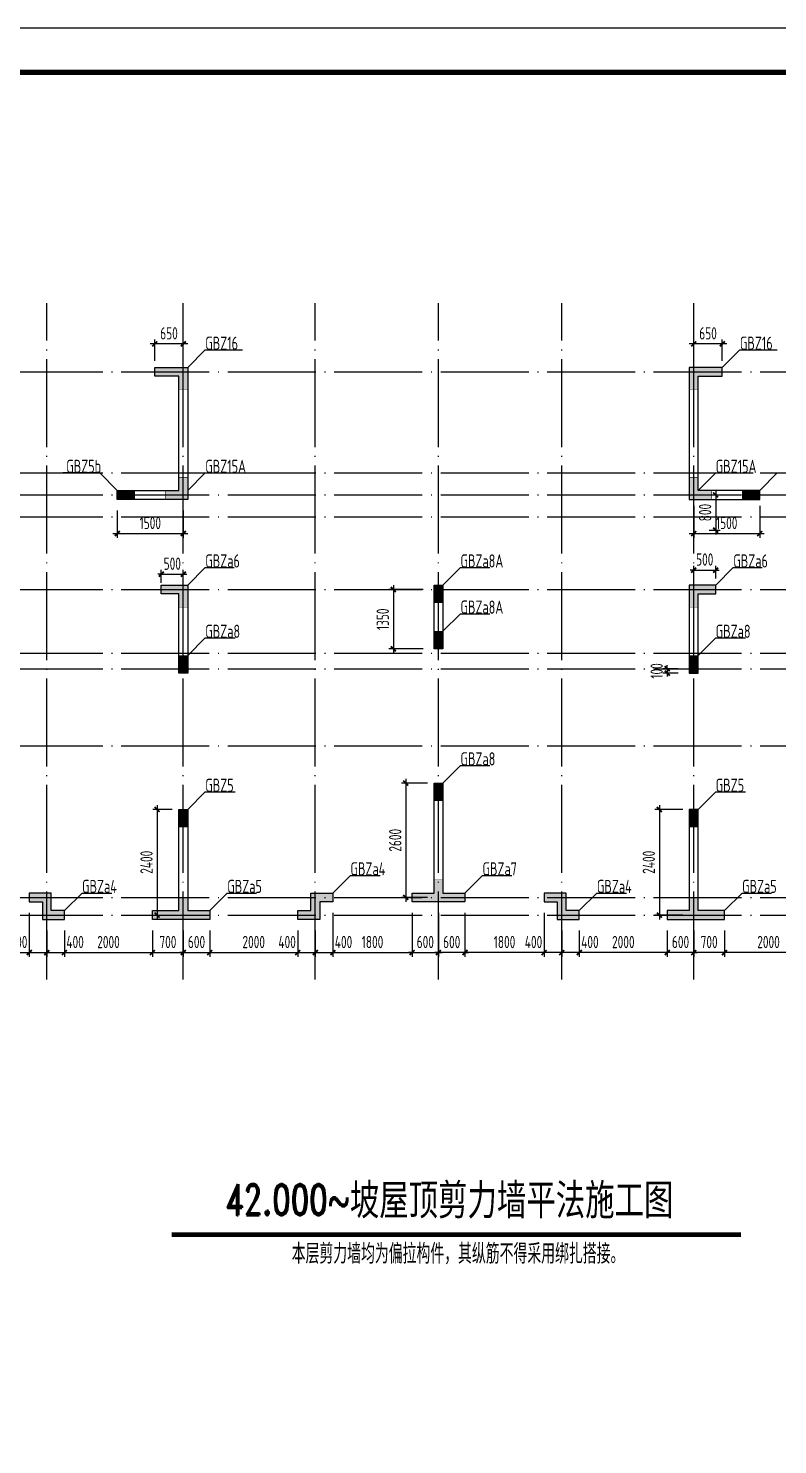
# Model space of a CAD drawing. Extents: x 154268 to 5133249, y -1832900 to 601179.
# Drawn here: x 460481 to 477511, y 504438 to 536638 of the extents above; entities that cross this region are included whole.
import ezdxf
from ezdxf.enums import TextEntityAlignment as Align

# ---------------------------------------------------------------- set-up
doc = ezdxf.new("R2010")
doc.units = 0
doc.header["$LTSCALE"] = 1000
doc.linetypes.add('DOTE', pattern=[2.42, 2, -0.2, 0.02, -0.2])
doc.layers.add('_TSZ_PLOT_MARK', color=1, linetype='Continuous', plot=False)
for name, color, linetype in [('A-ANNO-AXIS', 94, 'Continuous'), ('A-ANNO-DOTE', 15, 'DOTE'), ('A-ANNO-TITLE', 3, 'Continuous'), ('DIM', 3, 'Continuous'), ('HZ', 2, 'Continuous'), ('S-FLOOR-说明', 7, 'Continuous'), ('S-WALL-DE-标注', 7, 'Continuous'), ('S-WALL-砼墙', 60, 'Continuous'), ('WCOL', 7, 'Continuous'), ('WCOL_HATCH', 251, 'Continuous'), ('WCOL_NUM', 7, 'Continuous')]:
    doc.layers.add(name, color=color, linetype=linetype)
doc.styles.add('DD', font='romand__.ttf', dxfattribs={"width": 0.7, "bigfont": 'HZTXT.SHX'})
doc.styles.add('TSSD_Dimension', font='tssdeng.shx', dxfattribs={"width": 0.7, "bigfont": 'Hztxt.shx'})
doc.styles.add('TSSD_Label', font='tssdeng.shx', dxfattribs={"width": 0.7, "bigfont": 'hztxt.shx'})
doc.dimstyles.new('TSSD_100_100$0', dxfattribs={"dimtxt": 280, "dimasz": 80, "dimexe": 100, "dimexo": 250, "dimgap": 100, "dimtad": 1, "dimdec": 0, "dimzin": 0, "dimdsep": 46, "dimtxsty": 'TSSD_Dimension', "dimblk": 'ARCHTICK', "dimcen": 0, "dimdle": 100, "dimclrd": 3, "dimclre": 3, "dimclrt": 7, "dimadec": 0, "dimazin": 0, "dimtfac": 1, "dimtdec": 0, "dimtix": 1, "dimtmove": 2, "dimatfit": 3, "dimldrblk": 'ARCHTICK', "dimfxl": 100, "dimtolj": 1, "dimtzin": 0, "dimarcsym": 0})

# ---------------------------------------------------------------- blocks, each defined once
blk = doc.blocks.new('T4zw1')
at = {"layer": 'A-ANNO-DOTE'}
for p, q in [((1569657, -2354199), (1569657, -2338823)), ((1572757, -2354199), (1572757, -2338823)), ((1575757, -2354199), (1575757, -2338823)), ((1578557, -2354199), (1578557, -2338823)), ((1581357, -2354199), (1581357, -2338823)), ((1584357, -2354199), (1584357, -2338823)), ((1554406, -2340387), (1601542, -2340387)), ((1554406, -2342687), (1596363, -2342687)), ((1554406, -2343187), (1601542, -2343187)), ((1554406, -2343687), (1601542, -2343687)), ((1554406, -2345337), (1601542, -2345337)), ((1554406, -2346787), (1601542, -2346787)), ((1554406, -2347137), (1601542, -2347137)), ((1554406, -2348887), (1601542, -2348887)), ((1554406, -2352337), (1601542, -2352337)), ((1554406, -2352737), (1601542, -2352737))]:
    blk.add_line(p, q, dxfattribs=at)
blk = doc.blocks.new('_ArchTick')
at = {"color": 0, "linetype": 'ByBlock', "const_width": 0.5}
blk.add_lwpolyline([(-0.71, -0.71), (0.71, 0.71)], dxfattribs=at)
blk = doc.blocks.new('*D6773')
at = {"layer": 'Defpoints', "color": 0, "transparency": 16777216}
for p in [(458703, 516779), (460503, 516779), (460503, 515626)]:
    blk.add_point(p, dxfattribs=at)
at = {"layer": 'DIM', "color": 3, "lineweight": -2, "transparency": 16777216}
for p, q in [((458703, 516529), (458703, 515526)), ((460503, 516529), (460503, 515526)), ((458603, 515626), (460603, 515626))]:
    blk.add_line(p, q, dxfattribs=at)
at = {"layer": 'DIM', "color": 3, "lineweight": -2, "transparency": 16777216, "xscale": 80, "yscale": 80, "zscale": 80, "rotation": 180}
blk.add_blockref('_ArchTick', (458703, 515626), dxfattribs=at)
at = {"layer": 'DIM', "color": 3, "lineweight": -2, "transparency": 16777216, "xscale": 80, "yscale": 80, "zscale": 80}
blk.add_blockref('_ArchTick', (460503, 515626), dxfattribs=at)
at = {"layer": 'DIM', "color": 7, "transparency": 16777216, "insert": (459603, 515866), "char_height": 280, "attachment_point": 5, "style": 'TSSD_Dimension'}
blk.add_mtext('\\A1;1800', dxfattribs=at)
blk = doc.blocks.new('*D6774')
at = {"layer": 'Defpoints', "color": 0, "transparency": 16777216}
for p in [(460503, 516779), (460903, 516379), (460903, 515626)]:
    blk.add_point(p, dxfattribs=at)
at = {"layer": 'DIM', "color": 3, "lineweight": -2, "transparency": 16777216}
for p, q in [((460503, 516529), (460503, 515526)), ((460903, 516129), (460903, 515526)), ((460403, 515626), (461003, 515626))]:
    blk.add_line(p, q, dxfattribs=at)
at = {"layer": 'DIM', "color": 3, "lineweight": -2, "transparency": 16777216, "xscale": 80, "yscale": 80, "zscale": 80, "rotation": 180}
blk.add_blockref('_ArchTick', (460503, 515626), dxfattribs=at)
at = {"layer": 'DIM', "color": 3, "lineweight": -2, "transparency": 16777216, "xscale": 80, "yscale": 80, "zscale": 80}
blk.add_blockref('_ArchTick', (460903, 515626), dxfattribs=at)
at = {"layer": 'DIM', "color": 7, "transparency": 16777216, "insert": (460262, 515866), "char_height": 280, "attachment_point": 5, "style": 'TSSD_Dimension'}
blk.add_mtext('\\A1;400', dxfattribs=at)
blk = doc.blocks.new('*D6775')
at = {"layer": 'Defpoints', "color": 0, "transparency": 16777216}
for p in [(460903, 516379), (461303, 516379), (461303, 515626)]:
    blk.add_point(p, dxfattribs=at)
at = {"layer": 'DIM', "color": 3, "lineweight": -2, "transparency": 16777216}
for p, q in [((460903, 516129), (460903, 515526)), ((461303, 516129), (461303, 515526)), ((460803, 515626), (461403, 515626))]:
    blk.add_line(p, q, dxfattribs=at)
at = {"layer": 'DIM', "color": 3, "lineweight": -2, "transparency": 16777216, "xscale": 80, "yscale": 80, "zscale": 80, "rotation": 180}
blk.add_blockref('_ArchTick', (460903, 515626), dxfattribs=at)
at = {"layer": 'DIM', "color": 3, "lineweight": -2, "transparency": 16777216, "xscale": 80, "yscale": 80, "zscale": 80}
blk.add_blockref('_ArchTick', (461303, 515626), dxfattribs=at)
at = {"layer": 'DIM', "color": 7, "transparency": 16777216, "insert": (461544, 515866), "char_height": 280, "attachment_point": 5, "style": 'TSSD_Dimension'}
blk.add_mtext('\\A1;400', dxfattribs=at)
blk = doc.blocks.new('*D6776')
at = {"layer": 'Defpoints', "color": 0, "transparency": 16777216}
for p in [(461303, 516379), (463303, 516379), (463303, 515626)]:
    blk.add_point(p, dxfattribs=at)
at = {"layer": 'DIM', "color": 3, "lineweight": -2, "transparency": 16777216}
for p, q in [((461303, 516129), (461303, 515526)), ((463303, 516129), (463303, 515526)), ((461203, 515626), (463403, 515626))]:
    blk.add_line(p, q, dxfattribs=at)
at = {"layer": 'DIM', "color": 3, "lineweight": -2, "transparency": 16777216, "xscale": 80, "yscale": 80, "zscale": 80, "rotation": 180}
blk.add_blockref('_ArchTick', (461303, 515626), dxfattribs=at)
at = {"layer": 'DIM', "color": 3, "lineweight": -2, "transparency": 16777216, "xscale": 80, "yscale": 80, "zscale": 80}
blk.add_blockref('_ArchTick', (463303, 515626), dxfattribs=at)
at = {"layer": 'DIM', "color": 7, "transparency": 16777216, "insert": (462303, 515866), "char_height": 280, "attachment_point": 5, "style": 'TSSD_Dimension'}
blk.add_mtext('\\A1;2000', dxfattribs=at)
blk = doc.blocks.new('*D6777')
at = {"layer": 'Defpoints', "color": 0, "transparency": 16777216}
for p in [(463303, 516379), (464003, 516379), (464003, 515626)]:
    blk.add_point(p, dxfattribs=at)
at = {"layer": 'DIM', "color": 3, "lineweight": -2, "transparency": 16777216}
for p, q in [((463303, 516129), (463303, 515526)), ((464003, 516129), (464003, 515526)), ((463203, 515626), (464103, 515626))]:
    blk.add_line(p, q, dxfattribs=at)
at = {"layer": 'DIM', "color": 3, "lineweight": -2, "transparency": 16777216, "xscale": 80, "yscale": 80, "zscale": 80, "rotation": 180}
blk.add_blockref('_ArchTick', (463303, 515626), dxfattribs=at)
at = {"layer": 'DIM', "color": 3, "lineweight": -2, "transparency": 16777216, "xscale": 80, "yscale": 80, "zscale": 80}
blk.add_blockref('_ArchTick', (464003, 515626), dxfattribs=at)
at = {"layer": 'DIM', "color": 7, "transparency": 16777216, "insert": (463653, 515866), "char_height": 280, "attachment_point": 5, "style": 'TSSD_Dimension'}
blk.add_mtext('\\A1;700', dxfattribs=at)
blk = doc.blocks.new('*D6778')
at = {"layer": 'Defpoints', "color": 0, "transparency": 16777216}
for p in [(464003, 516379), (464603, 516379), (464603, 515626)]:
    blk.add_point(p, dxfattribs=at)
at = {"layer": 'DIM', "color": 3, "lineweight": -2, "transparency": 16777216}
for p, q in [((464003, 516129), (464003, 515526)), ((464603, 516129), (464603, 515526)), ((464003, 515626), (463923, 515626)), ((464003, 515626), (464603, 515626)), ((464603, 515626), (464683, 515626))]:
    blk.add_line(p, q, dxfattribs=at)
at = {"layer": 'DIM', "color": 3, "lineweight": -2, "transparency": 16777216, "xscale": 80, "yscale": 80, "zscale": 80}
blk.add_blockref('_ArchTick', (464003, 515626), dxfattribs=at)
at = {"layer": 'DIM', "color": 3, "lineweight": -2, "transparency": 16777216, "xscale": 80, "yscale": 80, "zscale": 80, "rotation": 180}
blk.add_blockref('_ArchTick', (464603, 515626), dxfattribs=at)
at = {"layer": 'DIM', "color": 7, "transparency": 16777216, "insert": (464303, 515866), "char_height": 280, "attachment_point": 5, "style": 'TSSD_Dimension'}
blk.add_mtext('\\A1;600', dxfattribs=at)
blk = doc.blocks.new('*D6779')
at = {"layer": 'Defpoints', "color": 0, "transparency": 16777216}
for p in [(464603, 516379), (466603, 516379), (466603, 515626)]:
    blk.add_point(p, dxfattribs=at)
at = {"layer": 'DIM', "color": 3, "lineweight": -2, "transparency": 16777216}
for p, q in [((464603, 516129), (464603, 515526)), ((466603, 516129), (466603, 515526)), ((464503, 515626), (466703, 515626))]:
    blk.add_line(p, q, dxfattribs=at)
at = {"layer": 'DIM', "color": 3, "lineweight": -2, "transparency": 16777216, "xscale": 80, "yscale": 80, "zscale": 80, "rotation": 180}
blk.add_blockref('_ArchTick', (464603, 515626), dxfattribs=at)
at = {"layer": 'DIM', "color": 3, "lineweight": -2, "transparency": 16777216, "xscale": 80, "yscale": 80, "zscale": 80}
blk.add_blockref('_ArchTick', (466603, 515626), dxfattribs=at)
at = {"layer": 'DIM', "color": 7, "transparency": 16777216, "insert": (465603, 515866), "char_height": 280, "attachment_point": 5, "style": 'TSSD_Dimension'}
blk.add_mtext('\\A1;2000', dxfattribs=at)
blk = doc.blocks.new('*D6780')
at = {"layer": 'Defpoints', "color": 0, "transparency": 16777216}
for p in [(466603, 516379), (467003, 516379), (467003, 515626)]:
    blk.add_point(p, dxfattribs=at)
at = {"layer": 'DIM', "color": 3, "lineweight": -2, "transparency": 16777216}
for p, q in [((466603, 516129), (466603, 515526)), ((467003, 516129), (467003, 515526)), ((466503, 515626), (467103, 515626))]:
    blk.add_line(p, q, dxfattribs=at)
at = {"layer": 'DIM', "color": 3, "lineweight": -2, "transparency": 16777216, "xscale": 80, "yscale": 80, "zscale": 80, "rotation": 180}
blk.add_blockref('_ArchTick', (466603, 515626), dxfattribs=at)
at = {"layer": 'DIM', "color": 3, "lineweight": -2, "transparency": 16777216, "xscale": 80, "yscale": 80, "zscale": 80}
blk.add_blockref('_ArchTick', (467003, 515626), dxfattribs=at)
at = {"layer": 'DIM', "color": 7, "transparency": 16777216, "insert": (466362, 515866), "char_height": 280, "attachment_point": 5, "style": 'TSSD_Dimension'}
blk.add_mtext('\\A1;400', dxfattribs=at)
blk = doc.blocks.new('*D6781')
at = {"layer": 'Defpoints', "color": 0, "transparency": 16777216}
for p in [(467403, 516779), (467003, 516379), (467403, 515626)]:
    blk.add_point(p, dxfattribs=at)
at = {"layer": 'DIM', "color": 3, "lineweight": -2, "transparency": 16777216}
for p, q in [((467403, 516529), (467403, 515526)), ((467003, 516129), (467003, 515526)), ((466903, 515626), (467503, 515626))]:
    blk.add_line(p, q, dxfattribs=at)
at = {"layer": 'DIM', "color": 3, "lineweight": -2, "transparency": 16777216, "xscale": 80, "yscale": 80, "zscale": 80, "rotation": 180}
blk.add_blockref('_ArchTick', (467003, 515626), dxfattribs=at)
at = {"layer": 'DIM', "color": 3, "lineweight": -2, "transparency": 16777216, "xscale": 80, "yscale": 80, "zscale": 80}
blk.add_blockref('_ArchTick', (467403, 515626), dxfattribs=at)
at = {"layer": 'DIM', "color": 7, "transparency": 16777216, "insert": (467644, 515866), "char_height": 280, "attachment_point": 5, "style": 'TSSD_Dimension'}
blk.add_mtext('\\A1;400', dxfattribs=at)
blk = doc.blocks.new('*D6782')
at = {"layer": 'Defpoints', "color": 0, "transparency": 16777216}
for p in [(467403, 516779), (469203, 516779), (469203, 515626)]:
    blk.add_point(p, dxfattribs=at)
at = {"layer": 'DIM', "color": 3, "lineweight": -2, "transparency": 16777216}
for p, q in [((467403, 516529), (467403, 515526)), ((469203, 516529), (469203, 515526)), ((467303, 515626), (469303, 515626))]:
    blk.add_line(p, q, dxfattribs=at)
at = {"layer": 'DIM', "color": 3, "lineweight": -2, "transparency": 16777216, "xscale": 80, "yscale": 80, "zscale": 80, "rotation": 180}
blk.add_blockref('_ArchTick', (467403, 515626), dxfattribs=at)
at = {"layer": 'DIM', "color": 3, "lineweight": -2, "transparency": 16777216, "xscale": 80, "yscale": 80, "zscale": 80}
blk.add_blockref('_ArchTick', (469203, 515626), dxfattribs=at)
at = {"layer": 'DIM', "color": 7, "transparency": 16777216, "insert": (468303, 515866), "char_height": 280, "attachment_point": 5, "style": 'TSSD_Dimension'}
blk.add_mtext('\\A1;1800', dxfattribs=at)
blk = doc.blocks.new('*D6783')
at = {"layer": 'Defpoints', "color": 0, "transparency": 16777216}
for p in [(469203, 516779), (469803, 516779), (469803, 515626)]:
    blk.add_point(p, dxfattribs=at)
at = {"layer": 'DIM', "color": 3, "lineweight": -2, "transparency": 16777216}
for p, q in [((469203, 516529), (469203, 515526)), ((469803, 516529), (469803, 515526)), ((469203, 515626), (469123, 515626)), ((469203, 515626), (469803, 515626)), ((469803, 515626), (469883, 515626))]:
    blk.add_line(p, q, dxfattribs=at)
at = {"layer": 'DIM', "color": 3, "lineweight": -2, "transparency": 16777216, "xscale": 80, "yscale": 80, "zscale": 80}
blk.add_blockref('_ArchTick', (469203, 515626), dxfattribs=at)
at = {"layer": 'DIM', "color": 3, "lineweight": -2, "transparency": 16777216, "xscale": 80, "yscale": 80, "zscale": 80, "rotation": 180}
blk.add_blockref('_ArchTick', (469803, 515626), dxfattribs=at)
at = {"layer": 'DIM', "color": 7, "transparency": 16777216, "insert": (469503, 515866), "char_height": 280, "attachment_point": 5, "style": 'TSSD_Dimension'}
blk.add_mtext('\\A1;600', dxfattribs=at)
blk = doc.blocks.new('*D6795')
at = {"layer": 'Defpoints', "color": 0, "transparency": 16777216}
for p in [(462503, 525929), (464003, 525929), (464003, 525152)]:
    blk.add_point(p, dxfattribs=at)
at = {"layer": 'DIM', "color": 3, "lineweight": -2, "transparency": 16777216}
for p, q in [((462503, 525679), (462503, 525052)), ((464003, 525679), (464003, 525052)), ((462403, 525152), (464103, 525152))]:
    blk.add_line(p, q, dxfattribs=at)
at = {"layer": 'DIM', "color": 3, "lineweight": -2, "transparency": 16777216, "xscale": 80, "yscale": 80, "zscale": 80, "rotation": 180}
blk.add_blockref('_ArchTick', (462503, 525152), dxfattribs=at)
at = {"layer": 'DIM', "color": 3, "lineweight": -2, "transparency": 16777216, "xscale": 80, "yscale": 80, "zscale": 80}
blk.add_blockref('_ArchTick', (464003, 525152), dxfattribs=at)
at = {"layer": 'DIM', "color": 7, "transparency": 16777216, "insert": (463253, 525392), "char_height": 280, "attachment_point": 5, "style": 'TSSD_Dimension'}
blk.add_mtext('\\A1;1500', dxfattribs=at)
blk = doc.blocks.new('*D6796')
at = {"layer": 'Defpoints', "color": 0, "transparency": 16777216}
for p in [(475603, 526029), (477103, 526029), (477103, 525152)]:
    blk.add_point(p, dxfattribs=at)
at = {"layer": 'DIM', "color": 3, "lineweight": -2, "transparency": 16777216}
for p, q in [((475603, 525779), (475603, 525052)), ((477103, 525779), (477103, 525052)), ((475503, 525152), (477203, 525152))]:
    blk.add_line(p, q, dxfattribs=at)
at = {"layer": 'DIM', "color": 3, "lineweight": -2, "transparency": 16777216, "xscale": 80, "yscale": 80, "zscale": 80, "rotation": 180}
blk.add_blockref('_ArchTick', (475603, 525152), dxfattribs=at)
at = {"layer": 'DIM', "color": 3, "lineweight": -2, "transparency": 16777216, "xscale": 80, "yscale": 80, "zscale": 80}
blk.add_blockref('_ArchTick', (477103, 525152), dxfattribs=at)
at = {"layer": 'DIM', "color": 7, "transparency": 16777216, "insert": (476353, 525392), "char_height": 280, "attachment_point": 5, "style": 'TSSD_Dimension'}
blk.add_mtext('\\A1;1500', dxfattribs=at)
blk = doc.blocks.new('*D6824')
at = {"layer": 'Defpoints', "color": 0, "transparency": 16777216}
for p in [(476303, 516379), (478303, 516379), (476303, 515626)]:
    blk.add_point(p, dxfattribs=at)
at = {"layer": 'DIM', "color": 3, "lineweight": -2, "transparency": 16777216}
for p, q in [((476303, 516129), (476303, 515526)), ((478303, 516129), (478303, 515526)), ((478403, 515626), (476203, 515626))]:
    blk.add_line(p, q, dxfattribs=at)
at = {"layer": 'DIM', "color": 3, "lineweight": -2, "transparency": 16777216, "xscale": 80, "yscale": 80, "zscale": 80, "rotation": 180}
blk.add_blockref('_ArchTick', (476303, 515626), dxfattribs=at)
at = {"layer": 'DIM', "color": 3, "lineweight": -2, "transparency": 16777216, "xscale": 80, "yscale": 80, "zscale": 80}
blk.add_blockref('_ArchTick', (478303, 515626), dxfattribs=at)
at = {"layer": 'DIM', "color": 7, "transparency": 16777216, "insert": (477303, 515866), "char_height": 280, "attachment_point": 5, "style": 'TSSD_Dimension'}
blk.add_mtext('\\A1;2000', dxfattribs=at)
blk = doc.blocks.new('*D6825')
at = {"layer": 'Defpoints', "color": 0, "transparency": 16777216}
for p in [(475603, 516379), (476303, 516379), (475603, 515626)]:
    blk.add_point(p, dxfattribs=at)
at = {"layer": 'DIM', "color": 3, "lineweight": -2, "transparency": 16777216}
for p, q in [((475603, 516129), (475603, 515526)), ((476303, 516129), (476303, 515526)), ((476403, 515626), (475503, 515626))]:
    blk.add_line(p, q, dxfattribs=at)
at = {"layer": 'DIM', "color": 3, "lineweight": -2, "transparency": 16777216, "xscale": 80, "yscale": 80, "zscale": 80, "rotation": 180}
blk.add_blockref('_ArchTick', (475603, 515626), dxfattribs=at)
at = {"layer": 'DIM', "color": 3, "lineweight": -2, "transparency": 16777216, "xscale": 80, "yscale": 80, "zscale": 80}
blk.add_blockref('_ArchTick', (476303, 515626), dxfattribs=at)
at = {"layer": 'DIM', "color": 7, "transparency": 16777216, "insert": (475953, 515866), "char_height": 280, "attachment_point": 5, "style": 'TSSD_Dimension'}
blk.add_mtext('\\A1;700', dxfattribs=at)
blk = doc.blocks.new('*D6826')
at = {"layer": 'Defpoints', "color": 0, "transparency": 16777216}
for p in [(475003, 516379), (475603, 516379), (475003, 515626)]:
    blk.add_point(p, dxfattribs=at)
at = {"layer": 'DIM', "color": 3, "lineweight": -2, "transparency": 16777216}
for p, q in [((475003, 516129), (475003, 515526)), ((475603, 516129), (475603, 515526)), ((475003, 515626), (474923, 515626)), ((475603, 515626), (475003, 515626)), ((475603, 515626), (475683, 515626))]:
    blk.add_line(p, q, dxfattribs=at)
at = {"layer": 'DIM', "color": 3, "lineweight": -2, "transparency": 16777216, "xscale": 80, "yscale": 80, "zscale": 80}
blk.add_blockref('_ArchTick', (475003, 515626), dxfattribs=at)
at = {"layer": 'DIM', "color": 3, "lineweight": -2, "transparency": 16777216, "xscale": 80, "yscale": 80, "zscale": 80, "rotation": 180}
blk.add_blockref('_ArchTick', (475603, 515626), dxfattribs=at)
at = {"layer": 'DIM', "color": 7, "transparency": 16777216, "insert": (475303, 515866), "char_height": 280, "attachment_point": 5, "style": 'TSSD_Dimension'}
blk.add_mtext('\\A1;600', dxfattribs=at)
blk = doc.blocks.new('*D6827')
at = {"layer": 'Defpoints', "color": 0, "transparency": 16777216}
for p in [(473003, 516379), (475003, 516379), (473003, 515626)]:
    blk.add_point(p, dxfattribs=at)
at = {"layer": 'DIM', "color": 3, "lineweight": -2, "transparency": 16777216}
for p, q in [((473003, 516129), (473003, 515526)), ((475003, 516129), (475003, 515526)), ((475103, 515626), (472903, 515626))]:
    blk.add_line(p, q, dxfattribs=at)
at = {"layer": 'DIM', "color": 3, "lineweight": -2, "transparency": 16777216, "xscale": 80, "yscale": 80, "zscale": 80, "rotation": 180}
blk.add_blockref('_ArchTick', (473003, 515626), dxfattribs=at)
at = {"layer": 'DIM', "color": 3, "lineweight": -2, "transparency": 16777216, "xscale": 80, "yscale": 80, "zscale": 80}
blk.add_blockref('_ArchTick', (475003, 515626), dxfattribs=at)
at = {"layer": 'DIM', "color": 7, "transparency": 16777216, "insert": (474003, 515866), "char_height": 280, "attachment_point": 5, "style": 'TSSD_Dimension'}
blk.add_mtext('\\A1;2000', dxfattribs=at)
blk = doc.blocks.new('*D6828')
at = {"layer": 'Defpoints', "color": 0, "transparency": 16777216}
for p in [(472603, 516379), (473003, 516379), (472603, 515626)]:
    blk.add_point(p, dxfattribs=at)
at = {"layer": 'DIM', "color": 3, "lineweight": -2, "transparency": 16777216}
for p, q in [((472603, 516129), (472603, 515526)), ((473003, 516129), (473003, 515526)), ((473103, 515626), (472503, 515626))]:
    blk.add_line(p, q, dxfattribs=at)
at = {"layer": 'DIM', "color": 3, "lineweight": -2, "transparency": 16777216, "xscale": 80, "yscale": 80, "zscale": 80, "rotation": 180}
blk.add_blockref('_ArchTick', (472603, 515626), dxfattribs=at)
at = {"layer": 'DIM', "color": 3, "lineweight": -2, "transparency": 16777216, "xscale": 80, "yscale": 80, "zscale": 80}
blk.add_blockref('_ArchTick', (473003, 515626), dxfattribs=at)
at = {"layer": 'DIM', "color": 7, "transparency": 16777216, "insert": (473244, 515866), "char_height": 280, "attachment_point": 5, "style": 'TSSD_Dimension'}
blk.add_mtext('\\A1;400', dxfattribs=at)
blk = doc.blocks.new('*D6829')
at = {"layer": 'Defpoints', "color": 0, "transparency": 16777216}
for p in [(472203, 516779), (472603, 516379), (472203, 515626)]:
    blk.add_point(p, dxfattribs=at)
at = {"layer": 'DIM', "color": 3, "lineweight": -2, "transparency": 16777216}
for p, q in [((472203, 516529), (472203, 515526)), ((472603, 516129), (472603, 515526)), ((472703, 515626), (472103, 515626))]:
    blk.add_line(p, q, dxfattribs=at)
at = {"layer": 'DIM', "color": 3, "lineweight": -2, "transparency": 16777216, "xscale": 80, "yscale": 80, "zscale": 80, "rotation": 180}
blk.add_blockref('_ArchTick', (472203, 515626), dxfattribs=at)
at = {"layer": 'DIM', "color": 3, "lineweight": -2, "transparency": 16777216, "xscale": 80, "yscale": 80, "zscale": 80}
blk.add_blockref('_ArchTick', (472603, 515626), dxfattribs=at)
at = {"layer": 'DIM', "color": 7, "transparency": 16777216, "insert": (471962, 515866), "char_height": 280, "attachment_point": 5, "style": 'TSSD_Dimension'}
blk.add_mtext('\\A1;400', dxfattribs=at)
blk = doc.blocks.new('*D6830')
at = {"layer": 'Defpoints', "color": 0, "transparency": 16777216}
for p in [(470403, 516779), (472203, 516779), (470403, 515626)]:
    blk.add_point(p, dxfattribs=at)
at = {"layer": 'DIM', "color": 3, "lineweight": -2, "transparency": 16777216}
for p, q in [((470403, 516529), (470403, 515526)), ((472203, 516529), (472203, 515526)), ((472303, 515626), (470303, 515626))]:
    blk.add_line(p, q, dxfattribs=at)
at = {"layer": 'DIM', "color": 3, "lineweight": -2, "transparency": 16777216, "xscale": 80, "yscale": 80, "zscale": 80, "rotation": 180}
blk.add_blockref('_ArchTick', (470403, 515626), dxfattribs=at)
at = {"layer": 'DIM', "color": 3, "lineweight": -2, "transparency": 16777216, "xscale": 80, "yscale": 80, "zscale": 80}
blk.add_blockref('_ArchTick', (472203, 515626), dxfattribs=at)
at = {"layer": 'DIM', "color": 7, "transparency": 16777216, "insert": (471303, 515866), "char_height": 280, "attachment_point": 5, "style": 'TSSD_Dimension'}
blk.add_mtext('\\A1;1800', dxfattribs=at)
blk = doc.blocks.new('*D6831')
at = {"layer": 'Defpoints', "color": 0, "transparency": 16777216}
for p in [(469803, 516779), (470403, 516779), (469803, 515626)]:
    blk.add_point(p, dxfattribs=at)
at = {"layer": 'DIM', "color": 3, "lineweight": -2, "transparency": 16777216}
for p, q in [((469803, 516529), (469803, 515526)), ((470403, 516529), (470403, 515526)), ((469803, 515626), (469723, 515626)), ((470403, 515626), (469803, 515626)), ((470403, 515626), (470483, 515626))]:
    blk.add_line(p, q, dxfattribs=at)
at = {"layer": 'DIM', "color": 3, "lineweight": -2, "transparency": 16777216, "xscale": 80, "yscale": 80, "zscale": 80}
blk.add_blockref('_ArchTick', (469803, 515626), dxfattribs=at)
at = {"layer": 'DIM', "color": 3, "lineweight": -2, "transparency": 16777216, "xscale": 80, "yscale": 80, "zscale": 80, "rotation": 180}
blk.add_blockref('_ArchTick', (470403, 515626), dxfattribs=at)
at = {"layer": 'DIM', "color": 7, "transparency": 16777216, "insert": (470103, 515866), "char_height": 280, "attachment_point": 5, "style": 'TSSD_Dimension'}
blk.add_mtext('\\A1;600', dxfattribs=at)
blk = doc.blocks.new('*D6835')
at = {"layer": 'Defpoints', "color": 0, "transparency": 16777216}
for p in [(464003, 524227), (463503, 523779), (464003, 523779)]:
    blk.add_point(p, dxfattribs=at)
at = {"layer": 'DIM', "color": 3, "lineweight": -2, "transparency": 16777216}
for p, q in [((463503, 524227), (463423, 524227)), ((463503, 524029), (463503, 524327)), ((463503, 524227), (464003, 524227)), ((464003, 524029), (464003, 524327)), ((464003, 524227), (464083, 524227))]:
    blk.add_line(p, q, dxfattribs=at)
at = {"layer": 'DIM', "color": 3, "lineweight": -2, "transparency": 16777216, "xscale": 80, "yscale": 80, "zscale": 80}
blk.add_blockref('_ArchTick', (463503, 524227), dxfattribs=at)
at = {"layer": 'DIM', "color": 3, "lineweight": -2, "transparency": 16777216, "xscale": 80, "yscale": 80, "zscale": 80, "rotation": 180}
blk.add_blockref('_ArchTick', (464003, 524227), dxfattribs=at)
at = {"layer": 'DIM', "color": 7, "transparency": 16777216, "insert": (463753, 524467), "char_height": 280, "attachment_point": 5, "style": 'TSSD_Dimension'}
blk.add_mtext('\\A1;500', dxfattribs=at)
blk = doc.blocks.new('*D6836')
at = {"layer": 'Defpoints', "color": 0, "transparency": 16777216}
for p in [(469703, 523879), (468777, 522529), (469703, 522529)]:
    blk.add_point(p, dxfattribs=at)
at = {"layer": 'DIM', "color": 3, "lineweight": -2, "transparency": 16777216}
for p, q in [((468777, 523979), (468777, 522429)), ((469453, 523879), (468677, 523879)), ((469453, 522529), (468677, 522529))]:
    blk.add_line(p, q, dxfattribs=at)
at = {"layer": 'DIM', "color": 3, "lineweight": -2, "transparency": 16777216, "xscale": 80, "yscale": 80, "zscale": 80}
for p, rotation in [((468777, 523879), 90), ((468777, 522529), 270)]:
    blk.add_blockref('_ArchTick', p, dxfattribs=dict(at, rotation=rotation))
at = {"layer": 'DIM', "color": 7, "transparency": 16777216, "insert": (468537, 523204), "char_height": 280, "attachment_point": 5, "rotation": 90, "style": 'TSSD_Dimension'}
blk.add_mtext('\\A1;1350', dxfattribs=at)
blk = doc.blocks.new('*D6841')
at = {"layer": 'Defpoints', "color": 0, "transparency": 16777216}
for p in [(464003, 518879), (463232, 516479), (463407, 516479)]:
    blk.add_point(p, dxfattribs=at)
at = {"layer": 'DIM', "color": 3, "lineweight": -2, "transparency": 16777216}
for p, q in [((463753, 518879), (463307, 518879)), ((463407, 518979), (463407, 516379)), ((463482, 516479), (463507, 516479))]:
    blk.add_line(p, q, dxfattribs=at)
at = {"layer": 'DIM', "color": 3, "lineweight": -2, "transparency": 16777216, "xscale": 80, "yscale": 80, "zscale": 80}
for p, rotation in [((463407, 518879), 90), ((463407, 516479), 270)]:
    blk.add_blockref('_ArchTick', p, dxfattribs=dict(at, rotation=rotation))
at = {"layer": 'DIM', "color": 7, "transparency": 16777216, "insert": (463167, 517679), "char_height": 280, "attachment_point": 5, "rotation": 90, "style": 'TSSD_Dimension'}
blk.add_mtext('\\A1;2400', dxfattribs=at)
blk = doc.blocks.new('*D6721')
at = {"layer": 'Defpoints', "color": 0, "transparency": 16777216}
for p in [(475001, 521979), (475503, 522079), (475503, 521979)]:
    blk.add_point(p, dxfattribs=at)
at = {"layer": 'DIM', "color": 3, "lineweight": -2, "transparency": 16777216}
for p, q in [((475253, 522079), (474901, 522079)), ((475253, 521979), (474901, 521979)), ((475001, 522079), (475001, 522159)), ((475001, 522079), (475001, 521979)), ((475001, 521979), (475001, 521899))]:
    blk.add_line(p, q, dxfattribs=at)
at = {"layer": 'DIM', "color": 3, "lineweight": -2, "transparency": 16777216, "xscale": 80, "yscale": 80, "zscale": 80}
for p, rotation in [((475001, 522079), 270), ((475001, 521979), 90)]:
    blk.add_blockref('_ArchTick', p, dxfattribs=dict(at, rotation=rotation))
at = {"layer": 'DIM', "color": 7, "transparency": 16777216, "insert": (474761, 522029), "char_height": 280, "attachment_point": 5, "rotation": 90, "style": 'TSSD_Dimension'}
blk.add_mtext('\\A1;100', dxfattribs=at)
blk = doc.blocks.new('*D6724')
at = {"layer": 'Defpoints', "color": 0, "transparency": 16777216}
for p in [(476103, 524322), (475603, 523879), (476103, 523879)]:
    blk.add_point(p, dxfattribs=at)
at = {"layer": 'DIM', "color": 3, "lineweight": -2, "transparency": 16777216}
for p, q in [((475603, 524322), (475523, 524322)), ((475603, 524129), (475603, 524422)), ((475603, 524322), (476103, 524322)), ((476103, 524129), (476103, 524422)), ((476103, 524322), (476183, 524322))]:
    blk.add_line(p, q, dxfattribs=at)
at = {"layer": 'DIM', "color": 3, "lineweight": -2, "transparency": 16777216, "xscale": 80, "yscale": 80, "zscale": 80}
blk.add_blockref('_ArchTick', (475603, 524322), dxfattribs=at)
at = {"layer": 'DIM', "color": 3, "lineweight": -2, "transparency": 16777216, "xscale": 80, "yscale": 80, "zscale": 80, "rotation": 180}
blk.add_blockref('_ArchTick', (476103, 524322), dxfattribs=at)
at = {"layer": 'DIM', "color": 7, "transparency": 16777216, "insert": (475853, 524562), "char_height": 280, "attachment_point": 5, "style": 'TSSD_Dimension'}
blk.add_mtext('\\A1;500', dxfattribs=at)
blk = doc.blocks.new('*D6725')
at = {"layer": 'Defpoints', "color": 0, "transparency": 16777216}
for p in [(475703, 526029), (475703, 525229), (476102, 525229)]:
    blk.add_point(p, dxfattribs=at)
at = {"layer": 'DIM', "color": 3, "lineweight": -2, "transparency": 16777216}
for p, q in [((475953, 526029), (476202, 526029)), ((476102, 526129), (476102, 525129)), ((475953, 525229), (476202, 525229))]:
    blk.add_line(p, q, dxfattribs=at)
at = {"layer": 'DIM', "color": 3, "lineweight": -2, "transparency": 16777216, "xscale": 80, "yscale": 80, "zscale": 80}
for p, rotation in [((476102, 526029), 90), ((476102, 525229), 270)]:
    blk.add_blockref('_ArchTick', p, dxfattribs=dict(at, rotation=rotation))
at = {"layer": 'DIM', "color": 7, "transparency": 16777216, "insert": (475862, 525629), "char_height": 280, "attachment_point": 5, "rotation": 90, "style": 'TSSD_Dimension'}
blk.add_mtext('\\A1;800', dxfattribs=at)
blk = doc.blocks.new('*D6755')
at = {"layer": 'Defpoints', "color": 0, "transparency": 16777216}
for p in [(469803, 519479), (469059, 516879), (469803, 516879)]:
    blk.add_point(p, dxfattribs=at)
at = {"layer": 'DIM', "color": 3, "lineweight": -2, "transparency": 16777216}
for p, q in [((469553, 519479), (468959, 519479)), ((469059, 519579), (469059, 516779)), ((469553, 516879), (468959, 516879))]:
    blk.add_line(p, q, dxfattribs=at)
at = {"layer": 'DIM', "color": 3, "lineweight": -2, "transparency": 16777216, "xscale": 80, "yscale": 80, "zscale": 80}
for p, rotation in [((469059, 519479), 90), ((469059, 516879), 270)]:
    blk.add_blockref('_ArchTick', p, dxfattribs=dict(at, rotation=rotation))
at = {"layer": 'DIM', "color": 7, "transparency": 16777216, "insert": (468819, 518179), "char_height": 280, "attachment_point": 5, "rotation": 90, "style": 'TSSD_Dimension'}
blk.add_mtext('\\A1;2600', dxfattribs=at)
blk = doc.blocks.new('*D6756')
at = {"layer": 'Defpoints', "color": 0, "transparency": 16777216}
for p in [(475603, 518879), (474822, 516479), (475603, 516479)]:
    blk.add_point(p, dxfattribs=at)
at = {"layer": 'DIM', "color": 3, "lineweight": -2, "transparency": 16777216}
for p, q in [((475353, 518879), (474722, 518879)), ((474822, 518979), (474822, 516379)), ((475353, 516479), (474722, 516479))]:
    blk.add_line(p, q, dxfattribs=at)
at = {"layer": 'DIM', "color": 3, "lineweight": -2, "transparency": 16777216, "xscale": 80, "yscale": 80, "zscale": 80}
for p, rotation in [((474822, 518879), 90), ((474822, 516479), 270)]:
    blk.add_blockref('_ArchTick', p, dxfattribs=dict(at, rotation=rotation))
at = {"layer": 'DIM', "color": 7, "transparency": 16777216, "insert": (474582, 517679), "char_height": 280, "attachment_point": 5, "rotation": 90, "style": 'TSSD_Dimension'}
blk.add_mtext('\\A1;2400', dxfattribs=at)
blk = doc.blocks.new('*D6761')
at = {"layer": 'Defpoints', "color": 0, "transparency": 16777216}
for p in [(463353, 529464), (463353, 528829), (464003, 528829)]:
    blk.add_point(p, dxfattribs=at)
at = {"layer": 'DIM', "color": 3, "lineweight": -2, "transparency": 16777216}
for p, q in [((464103, 529464), (463253, 529464)), ((463353, 529079), (463353, 529564)), ((464003, 529079), (464003, 529564))]:
    blk.add_line(p, q, dxfattribs=at)
at = {"layer": 'DIM', "color": 3, "lineweight": -2, "transparency": 16777216, "xscale": 80, "yscale": 80, "zscale": 80, "rotation": 180}
blk.add_blockref('_ArchTick', (463353, 529464), dxfattribs=at)
at = {"layer": 'DIM', "color": 3, "lineweight": -2, "transparency": 16777216, "xscale": 80, "yscale": 80, "zscale": 80}
blk.add_blockref('_ArchTick', (464003, 529464), dxfattribs=at)
at = {"layer": 'DIM', "color": 7, "transparency": 16777216, "insert": (463678, 529704), "char_height": 280, "attachment_point": 5, "style": 'TSSD_Dimension'}
blk.add_mtext('\\A1;650', dxfattribs=at)
blk = doc.blocks.new('*D6762')
at = {"layer": 'Defpoints', "color": 0, "transparency": 16777216}
for p in [(475603, 529464), (475603, 528829), (476253, 528829)]:
    blk.add_point(p, dxfattribs=at)
at = {"layer": 'DIM', "color": 3, "lineweight": -2, "transparency": 16777216}
for p, q in [((476353, 529464), (475503, 529464)), ((475603, 529079), (475603, 529564)), ((476253, 529079), (476253, 529564))]:
    blk.add_line(p, q, dxfattribs=at)
at = {"layer": 'DIM', "color": 3, "lineweight": -2, "transparency": 16777216, "xscale": 80, "yscale": 80, "zscale": 80, "rotation": 180}
blk.add_blockref('_ArchTick', (475603, 529464), dxfattribs=at)
at = {"layer": 'DIM', "color": 3, "lineweight": -2, "transparency": 16777216, "xscale": 80, "yscale": 80, "zscale": 80}
blk.add_blockref('_ArchTick', (476253, 529464), dxfattribs=at)
at = {"layer": 'DIM', "color": 7, "transparency": 16777216, "insert": (475928, 529704), "char_height": 280, "attachment_point": 5, "style": 'TSSD_Dimension'}
blk.add_mtext('\\A1;650', dxfattribs=at)

msp = doc.modelspace()

# ---------------------------------------------------------------- hatches: boundary and pattern name
at = {"layer": 'WCOL_HATCH'}
for points in [[(463352.9, 528729.5), (463902.9, 528729.5), (463902.9, 528429.5), (464102.9, 528429.5), (464102.9, 528929.5), (463352.9, 528929.5)], [(475502.9, 528429.5), (475702.9, 528429.5), (475702.9, 528729.5), (475702.9, 528729.5), (476252.9, 528729.5), (476252.9, 528929.5), (475502.9, 528929.5)], [(463902.9, 526429.5), (463902.9, 526129.5), (463602.9, 526129.5), (463602.9, 525929.5), (464102.9, 525929.5), (464102.9, 526429.5)], [(475702.9, 526429.5), (475702.9, 526129.5), (476002.9, 526129.5), (476002.9, 525929.5), (475502.9, 525929.5), (475502.9, 526429.5)], [(462902.9, 526129.5), (462502.9, 526129.5), (462502.9, 525929.5), (462902.9, 525929.5)], [(476702.9, 525929.5), (477102.9, 525929.5), (477102.9, 526129.5), (476702.9, 526129.5)], [(463502.9, 523779.5), (463902.9, 523779.5), (463902.9, 523479.5), (464102.9, 523479.5), (464102.9, 523979.5), (463502.9, 523979.5)], [(469702.9, 523979.5), (469702.9, 523579.5), (469902.9, 523579.5), (469902.9, 523979.5)], [(475502.9, 523479.5), (475702.9, 523479.5), (475702.9, 523779.5), (476102.9, 523779.5), (476102.9, 523979.5), (475502.9, 523979.5)], [(469702.9, 522929.5), (469702.9, 522529.5), (469902.9, 522529.5), (469902.9, 522929.5)], [(463902.9, 522379.5), (463902.9, 521979.5), (464102.9, 521979.5), (464102.9, 522379.5)], [(475502.9, 522379.5), (475502.9, 521979.5), (475702.9, 521979.5), (475702.9, 522379.5)], [(469902.9, 519079.5), (469902.9, 519479.5), (469702.9, 519479.5), (469702.9, 519079.5)], [(464102.9, 518479.5), (464102.9, 518879.5), (463902.9, 518879.5), (463902.9, 518479.5)], [(475702.9, 518479.5), (475702.9, 518879.5), (475502.9, 518879.5), (475502.9, 518479.5)], [(469202.9, 516779.5), (470402.9, 516779.5), (470402.9, 516979.5), (469902.9, 516979.5), (469902.9, 517279.5), (469702.9, 517279.5), (469702.9, 516979.5), (469202.9, 516979.5)], [(460502.9, 516779.5), (460802.9, 516779.5), (460802.9, 516379.5), (461302.9, 516379.5), (461302.9, 516579.5), (461002.9, 516579.5), (461002.9, 516979.5), (460502.9, 516979.5)], [(463302.9, 516379.5), (464602.9, 516379.5), (464602.9, 516579.5), (464102.9, 516579.5), (464102.9, 516879.5), (463902.9, 516879.5), (463902.9, 516579.5), (463302.9, 516579.5)], [(466602.9, 516379.5), (467102.9, 516379.5), (467102.9, 516779.5), (467402.9, 516779.5), (467402.9, 516979.5), (466902.9, 516979.5), (466902.9, 516579.5), (466602.9, 516579.5)], [(472202.9, 516779.5), (472502.9, 516779.5), (472502.9, 516379.5), (473002.9, 516379.5), (473002.9, 516579.5), (472702.9, 516579.5), (472702.9, 516979.5), (472202.9, 516979.5)], [(475002.9, 516379.5), (476302.9, 516379.5), (476302.9, 516579.5), (475702.9, 516579.5), (475702.9, 516879.5), (475502.9, 516879.5), (475502.9, 516579.5), (475002.9, 516579.5)]]:
    msp.add_hatch(color=253, dxfattribs=at).paths.add_polyline_path(points)

# ---------------------------------------------------------------- linework, layer by layer
at = {"layer": '_TSZ_PLOT_MARK'}
msp.add_lwpolyline([(439303.6, 477238.3), (523403.6, 477238.3), (523403.6, 536638.3), (439303.6, 536638.3)], close=True, dxfattribs=at)
at = {"layer": 'A-ANNO-TITLE'}
msp.add_lwpolyline([(439303.6, 477238.3), (523403.6, 477238.3), (523403.6, 536638.3), (439303.6, 536638.3)], close=True, dxfattribs=at)
at = {"layer": 'A-ANNO-TITLE', "const_width": 120}
msp.add_lwpolyline([(441803.6, 478238.3), (522403.6, 478238.3), (522403.6, 535638.3), (441803.6, 535638.3)], close=True, dxfattribs=at)
at = {"layer": 'HZ', "const_width": 100}
msp.add_lwpolyline([(463738.8, 509213.2), (476679.1, 509213.2)], dxfattribs=at)
at = {"layer": 'S-WALL-砼墙'}
for points in [[(464102.9, 525929.5), (462502.9, 525929.5), (462502.9, 526129.5), (463902.9, 526129.5), (463902.9, 528729.5), (463352.9, 528729.5), (463352.9, 528929.5), (464102.9, 528929.5)], [(475502.9, 525929.5), (477102.9, 525929.5), (477102.9, 526129.5), (475702.9, 526129.5), (475702.9, 528729.5), (476252.9, 528729.5), (476252.9, 528929.5), (475502.9, 528929.5)], [(463502.9, 523779.5), (463502.9, 523979.5), (464102.9, 523979.5), (464102.9, 521979.5), (463902.9, 521979.5), (463902.9, 523779.5)], [(469702.9, 523979.5), (469902.9, 523979.5), (469902.9, 522529.5), (469702.9, 522529.5)], [(476102.9, 523779.5), (476102.9, 523979.5), (475502.9, 523979.5), (475502.9, 521979.5), (475702.9, 521979.5), (475702.9, 523779.5)], [(469702.9, 519479.5), (469902.9, 519479.5), (469902.9, 516979.5), (470402.9, 516979.5), (470402.9, 516779.5), (469202.9, 516779.5), (469202.9, 516979.5), (469702.9, 516979.5)], [(463902.9, 518879.5), (464102.9, 518879.5), (464102.9, 516579.5), (464602.9, 516579.5), (464602.9, 516379.5), (463302.9, 516379.5), (463302.9, 516579.5), (463902.9, 516579.5)], [(475702.9, 518879.5), (475502.9, 518879.5), (475502.9, 516579.5), (475002.9, 516579.5), (475002.9, 516379.5), (476302.9, 516379.5), (476302.9, 516579.5), (475702.9, 516579.5)], [(461302.9, 516379.5), (461302.9, 516579.5), (461002.9, 516579.5), (461002.9, 516979.5), (460502.9, 516979.5), (460502.9, 516779.5), (460802.9, 516779.5), (460802.9, 516379.5)], [(466602.9, 516379.5), (466602.9, 516579.5), (466902.9, 516579.5), (466902.9, 516979.5), (467402.9, 516979.5), (467402.9, 516779.5), (467102.9, 516779.5), (467102.9, 516379.5)], [(473002.9, 516379.5), (473002.9, 516579.5), (472702.9, 516579.5), (472702.9, 516979.5), (472202.9, 516979.5), (472202.9, 516779.5), (472502.9, 516779.5), (472502.9, 516379.5)]]:
    msp.add_lwpolyline(points, close=True, dxfattribs=at)
at = {"layer": 'WCOL', "color": 2, "const_width": 10}
for points in [[(463352.9, 528729.5), (463902.9, 528729.5), (463902.9, 528429.5), (464102.9, 528429.5), (464102.9, 528929.5), (463352.9, 528929.5)], [(475502.9, 528429.5), (475702.9, 528429.5), (475702.9, 528729.5), (475702.9, 528729.5), (476252.9, 528729.5), (476252.9, 528929.5), (475502.9, 528929.5)], [(463902.9, 526429.5), (463902.9, 526129.5), (463602.9, 526129.5), (463602.9, 525929.5), (464102.9, 525929.5), (464102.9, 526429.5)], [(475702.9, 526429.5), (475702.9, 526129.5), (476002.9, 526129.5), (476002.9, 525929.5), (475502.9, 525929.5), (475502.9, 526429.5)], [(462902.9, 526129.5), (462502.9, 526129.5), (462502.9, 525929.5), (462902.9, 525929.5)], [(476702.9, 525929.5), (477102.9, 525929.5), (477102.9, 526129.5), (476702.9, 526129.5)], [(463502.9, 523779.5), (463902.9, 523779.5), (463902.9, 523479.5), (464102.9, 523479.5), (464102.9, 523979.5), (463502.9, 523979.5)], [(469702.9, 523979.5), (469702.9, 523579.5), (469902.9, 523579.5), (469902.9, 523979.5)], [(475502.9, 523479.5), (475702.9, 523479.5), (475702.9, 523779.5), (476102.9, 523779.5), (476102.9, 523979.5), (475502.9, 523979.5)], [(469702.9, 522929.5), (469702.9, 522529.5), (469902.9, 522529.5), (469902.9, 522929.5)], [(463902.9, 522379.5), (463902.9, 521979.5), (464102.9, 521979.5), (464102.9, 522379.5)], [(475502.9, 522379.5), (475502.9, 521979.5), (475702.9, 521979.5), (475702.9, 522379.5)], [(469902.9, 519079.5), (469902.9, 519479.5), (469702.9, 519479.5), (469702.9, 519079.5)], [(464102.9, 518479.5), (464102.9, 518879.5), (463902.9, 518879.5), (463902.9, 518479.5)], [(475702.9, 518479.5), (475702.9, 518879.5), (475502.9, 518879.5), (475502.9, 518479.5)], [(469202.9, 516779.5), (470402.9, 516779.5), (470402.9, 516979.5), (469902.9, 516979.5), (469902.9, 517279.5), (469702.9, 517279.5), (469702.9, 516979.5), (469202.9, 516979.5)], [(460502.9, 516779.5), (460802.9, 516779.5), (460802.9, 516379.5), (461302.9, 516379.5), (461302.9, 516579.5), (461002.9, 516579.5), (461002.9, 516979.5), (460502.9, 516979.5)], [(463302.9, 516379.5), (464602.9, 516379.5), (464602.9, 516579.5), (464102.9, 516579.5), (464102.9, 516879.5), (463902.9, 516879.5), (463902.9, 516579.5), (463302.9, 516579.5)], [(466602.9, 516379.5), (467102.9, 516379.5), (467102.9, 516779.5), (467402.9, 516779.5), (467402.9, 516979.5), (466902.9, 516979.5), (466902.9, 516579.5), (466602.9, 516579.5)], [(472202.9, 516779.5), (472502.9, 516779.5), (472502.9, 516379.5), (473002.9, 516379.5), (473002.9, 516579.5), (472702.9, 516579.5), (472702.9, 516979.5), (472202.9, 516979.5)], [(475002.9, 516379.5), (476302.9, 516379.5), (476302.9, 516579.5), (475702.9, 516579.5), (475702.9, 516879.5), (475502.9, 516879.5), (475502.9, 516579.5), (475002.9, 516579.5)]]:
    msp.add_lwpolyline(points, close=True, dxfattribs=at)
at = {"layer": 'WCOL_NUM', "color": 7}
for points in [[(464102.9, 528929.5), (464502.9, 529329.5), (465347, 529329.5)], [(476252.9, 528929.5), (476652.9, 529329.5), (477497, 529329.5)], [(462502.9, 526129.5), (462102.9, 526529.5), (461267.8, 526529.5)], [(464102.9, 526129.5), (464502.9, 526529.5), (465355.9, 526529.5)], [(475702.9, 526129.5), (476102.9, 526529.5), (476955.9, 526529.5)], [(477102.9, 526129.5), (477502.9, 526529.5), (478338.1, 526529.5)], [(464102.9, 523979.5), (464502.9, 524379.5), (465160.4, 524379.5)], [(469902.9, 523979.5), (470302.9, 524379.5), (470969.3, 524379.5)], [(476102.9, 523979.5), (476502.9, 524379.5), (477160.4, 524379.5)], [(469902.9, 522929.5), (470302.9, 523329.5), (470969.3, 523329.5)], [(464102.9, 522379.5), (464502.9, 522779.5), (465178.2, 522779.5)], [(475702.9, 522379.5), (476102.9, 522779.5), (476778.2, 522779.5)], [(469902.9, 519479.5), (470302.9, 519879.5), (470969.3, 519879.5)], [(464102.9, 518879.5), (464502.9, 519279.5), (465178.2, 519279.5)], [(475702.9, 518879.5), (476102.9, 519279.5), (476778.2, 519279.5)], [(467402.9, 516979.5), (467802.9, 517379.5), (468478.2, 517379.5)], [(470402.9, 516979.5), (470802.9, 517379.5), (471469.3, 517379.5)], [(461302.9, 516579.5), (461702.9, 516979.5), (462378.2, 516979.5)], [(464602.9, 516579.5), (465002.9, 516979.5), (465669.3, 516979.5)], [(473002.9, 516579.5), (473402.9, 516979.5), (474078.2, 516979.5)], [(476302.9, 516579.5), (476702.9, 516979.5), (477369.3, 516979.5)]]:
    msp.add_lwpolyline(points, dxfattribs=at)

# ---------------------------------------------------------------- block references
at = {"layer": 'A-ANNO-AXIS'}
msp.add_blockref('T4zw1', (-1108753.6, 2869216.4), dxfattribs=at)

# ---------------------------------------------------------------- texts
at = {"layer": 'S-FLOOR-说明', "style": 'DD', "width": 0.7}
msp.add_text('42.000~坡屋顶剪力墙平法施工图', height=700, dxfattribs=at).set_placement((470047.3, 509658.2), align=Align.CENTER)
at = {"layer": 'S-WALL-DE-标注', "color": 3, "style": 'TSSD_Label', "width": 0.7}
msp.add_text('本层剪力墙均为偏拉构件，其纵筋不得采用绑扎搭接。', height=450, dxfattribs=at).set_placement((466467, 508553.5))
at = {"layer": 'WCOL_NUM', "color": 7, "style": 'TSSD_Label', "width": 0.7}
for s, p in [('GBZ16', (464502.9, 529329.5)), ('GBZ16', (476652.9, 529329.5)), ('GBZ5b', (461343.7, 526529.5)), ('GBZ15A', (464502.9, 526529.5)), ('GBZ15A', (476102.9, 526529.5)), ('GBZa6', (464502.9, 524379.5)), ('GBZa8A', (470302.9, 524379.5)), ('GBZa6', (476502.9, 524379.5)), ('GBZa8A', (470302.9, 523329.5)), ('GBZa8', (464502.9, 522779.5)), ('GBZa8', (476102.9, 522779.5)), ('GBZa8', (470302.9, 519879.5)), ('GBZ5', (464502.9, 519279.5)), ('GBZ5', (476102.9, 519279.5)), ('GBZa4', (467802.9, 517379.5)), ('GBZa7', (470802.9, 517379.5)), ('GBZa4', (461702.9, 516979.5)), ('GBZa5', (465002.9, 516979.5)), ('GBZa4', (473402.9, 516979.5)), ('GBZa5', (476702.9, 516979.5))]:
    msp.add_text(s, height=300, dxfattribs=at).set_placement(p)

# ---------------------------------------------------------------- dimensions: what is measured, and where the dimension line sits
at = {"layer": 'DIM'}
for base, p1, p2, picture, middle in [((463352.9, 529464.4), (464002.9, 528829.5), (463352.9, 528829.5), '*D6761', (463677.9, 529704.4)), ((475602.9, 529464.4), (476252.9, 528829.5), (475602.9, 528829.5), '*D6762', (475927.9, 529704.4)), ((464002.9, 525152.4), (462502.9, 525929.5), (464002.9, 525929.5), '*D6795', (463252.9, 525392.4)), ((477102.9, 525152.4), (475602.9, 526029.5), (477102.9, 526029.5), '*D6796', (476352.9, 525392.4)), ((464002.9, 524226.7), (463502.9, 523779.5), (464002.9, 523779.5), '*D6835', (463752.9, 524466.7)), ((476102.9, 524321.9), (475602.9, 523879.5), (476102.9, 523879.5), '*D6724', (475852.9, 524561.9)), ((460502.9, 515626.3), (458702.9, 516779.5), (460502.9, 516779.5), '*D6773', (459602.9, 515866.3)), ((469202.9, 515626.3), (467402.9, 516779.5), (469202.9, 516779.5), '*D6782', (468302.9, 515866.3)), ((469802.9, 515626.3), (469202.9, 516779.5), (469802.9, 516779.5), '*D6783', (469502.9, 515866.3)), ((463302.9, 515626.3), (461302.9, 516379.5), (463302.9, 516379.5), '*D6776', (462302.9, 515866.3)), ((464002.9, 515626.3), (463302.9, 516379.5), (464002.9, 516379.5), '*D6777', (463652.9, 515866.3)), ((464602.9, 515626.3), (464002.9, 516379.5), (464602.9, 516379.5), '*D6778', (464302.9, 515866.3)), ((466602.9, 515626.3), (464602.9, 516379.5), (466602.9, 516379.5), '*D6779', (465602.9, 515866.3))]:
    dim = msp.add_linear_dim(base=base, p1=p1, p2=p2, dimstyle='TSSD_100_100$0', dxfattribs=at)
    dim.commit()
    dim.dimension.update_dxf_attribs({"geometry": picture, "text_midpoint": middle})
for base, p1, p2, angle, picture, middle in [((476101.7, 525229.5), (475702.9, 526029.5), (475702.9, 525229.5), 90, '*D6725', (475861.7, 525629.5)), ((468776.6, 522529.5), (469702.9, 523879.5), (469702.9, 522529.5), 90, '*D6836', (468536.6, 523204.5)), ((475000.7, 521979.5), (475502.9, 522079.5), (475502.9, 521979.5), 90, '*D6721', (474760.7, 522029.5)), ((469058.8, 516879.5), (469802.9, 519479.5), (469802.9, 516879.5), 90, '*D6755', (468818.8, 518179.5)), ((463406.5, 516479.5), (464002.9, 518879.5), (463231.7, 516479.5), 90, '*D6841', (463166.5, 517679.5)), ((474821.7, 516479.5), (475602.9, 518879.5), (475602.9, 516479.5), 90, '*D6756', (474581.7, 517679.5)), ((469802.9, 515626.3), (470402.9, 516779.5), (469802.9, 516779.5), 180, '*D6831', (470102.9, 515866.3)), ((470402.9, 515626.3), (472202.9, 516779.5), (470402.9, 516779.5), 180, '*D6830', (471302.9, 515866.3)), ((473002.9, 515626.3), (475002.9, 516379.5), (473002.9, 516379.5), 180, '*D6827', (474002.9, 515866.3)), ((475002.9, 515626.3), (475602.9, 516379.5), (475002.9, 516379.5), 180, '*D6826', (475302.9, 515866.3)), ((475602.9, 515626.3), (476302.9, 516379.5), (475602.9, 516379.5), 180, '*D6825', (475952.9, 515866.3)), ((476302.9, 515626.3), (478302.9, 516379.5), (476302.9, 516379.5), 180, '*D6824', (477302.9, 515866.3))]:
    dim = msp.add_linear_dim(base=base, p1=p1, p2=p2, angle=angle, dimstyle='TSSD_100_100$0', dxfattribs=at)
    dim.commit()
    dim.dimension.update_dxf_attribs({"geometry": picture, "text_midpoint": middle})
for base, p1, p2, picture, middle in [((460902.9, 515626.3), (460502.9, 516779.5), (460902.9, 516379.5), '*D6774', (460262.1, 515866.3)), ((467402.9, 515626.3), (467002.9, 516379.5), (467402.9, 516779.5), '*D6781', (467643.8, 515866.3)), ((461302.9, 515626.3), (460902.9, 516379.5), (461302.9, 516379.5), '*D6775', (461543.8, 515866.3)), ((467002.9, 515626.3), (466602.9, 516379.5), (467002.9, 516379.5), '*D6780', (466362.1, 515866.3))]:
    dim = msp.add_linear_dim(base=base, p1=p1, p2=p2, dimstyle='TSSD_100_100$0', dxfattribs=at)
    dim.commit()
    dim.dimension.update_dxf_attribs({"geometry": picture, "text_midpoint": middle, "dimtype": 160})
for base, p1, p2, picture, middle in [((472202.9, 515626.3), (472602.9, 516379.5), (472202.9, 516779.5), '*D6829', (471962.1, 515866.3)), ((472602.9, 515626.3), (473002.9, 516379.5), (472602.9, 516379.5), '*D6828', (473243.8, 515866.3))]:
    dim = msp.add_linear_dim(base=base, p1=p1, p2=p2, angle=180, dimstyle='TSSD_100_100$0', dxfattribs=at)
    dim.commit()
    dim.dimension.update_dxf_attribs({"geometry": picture, "text_midpoint": middle, "dimtype": 160})

doc.saveas('drawing.dxf')
